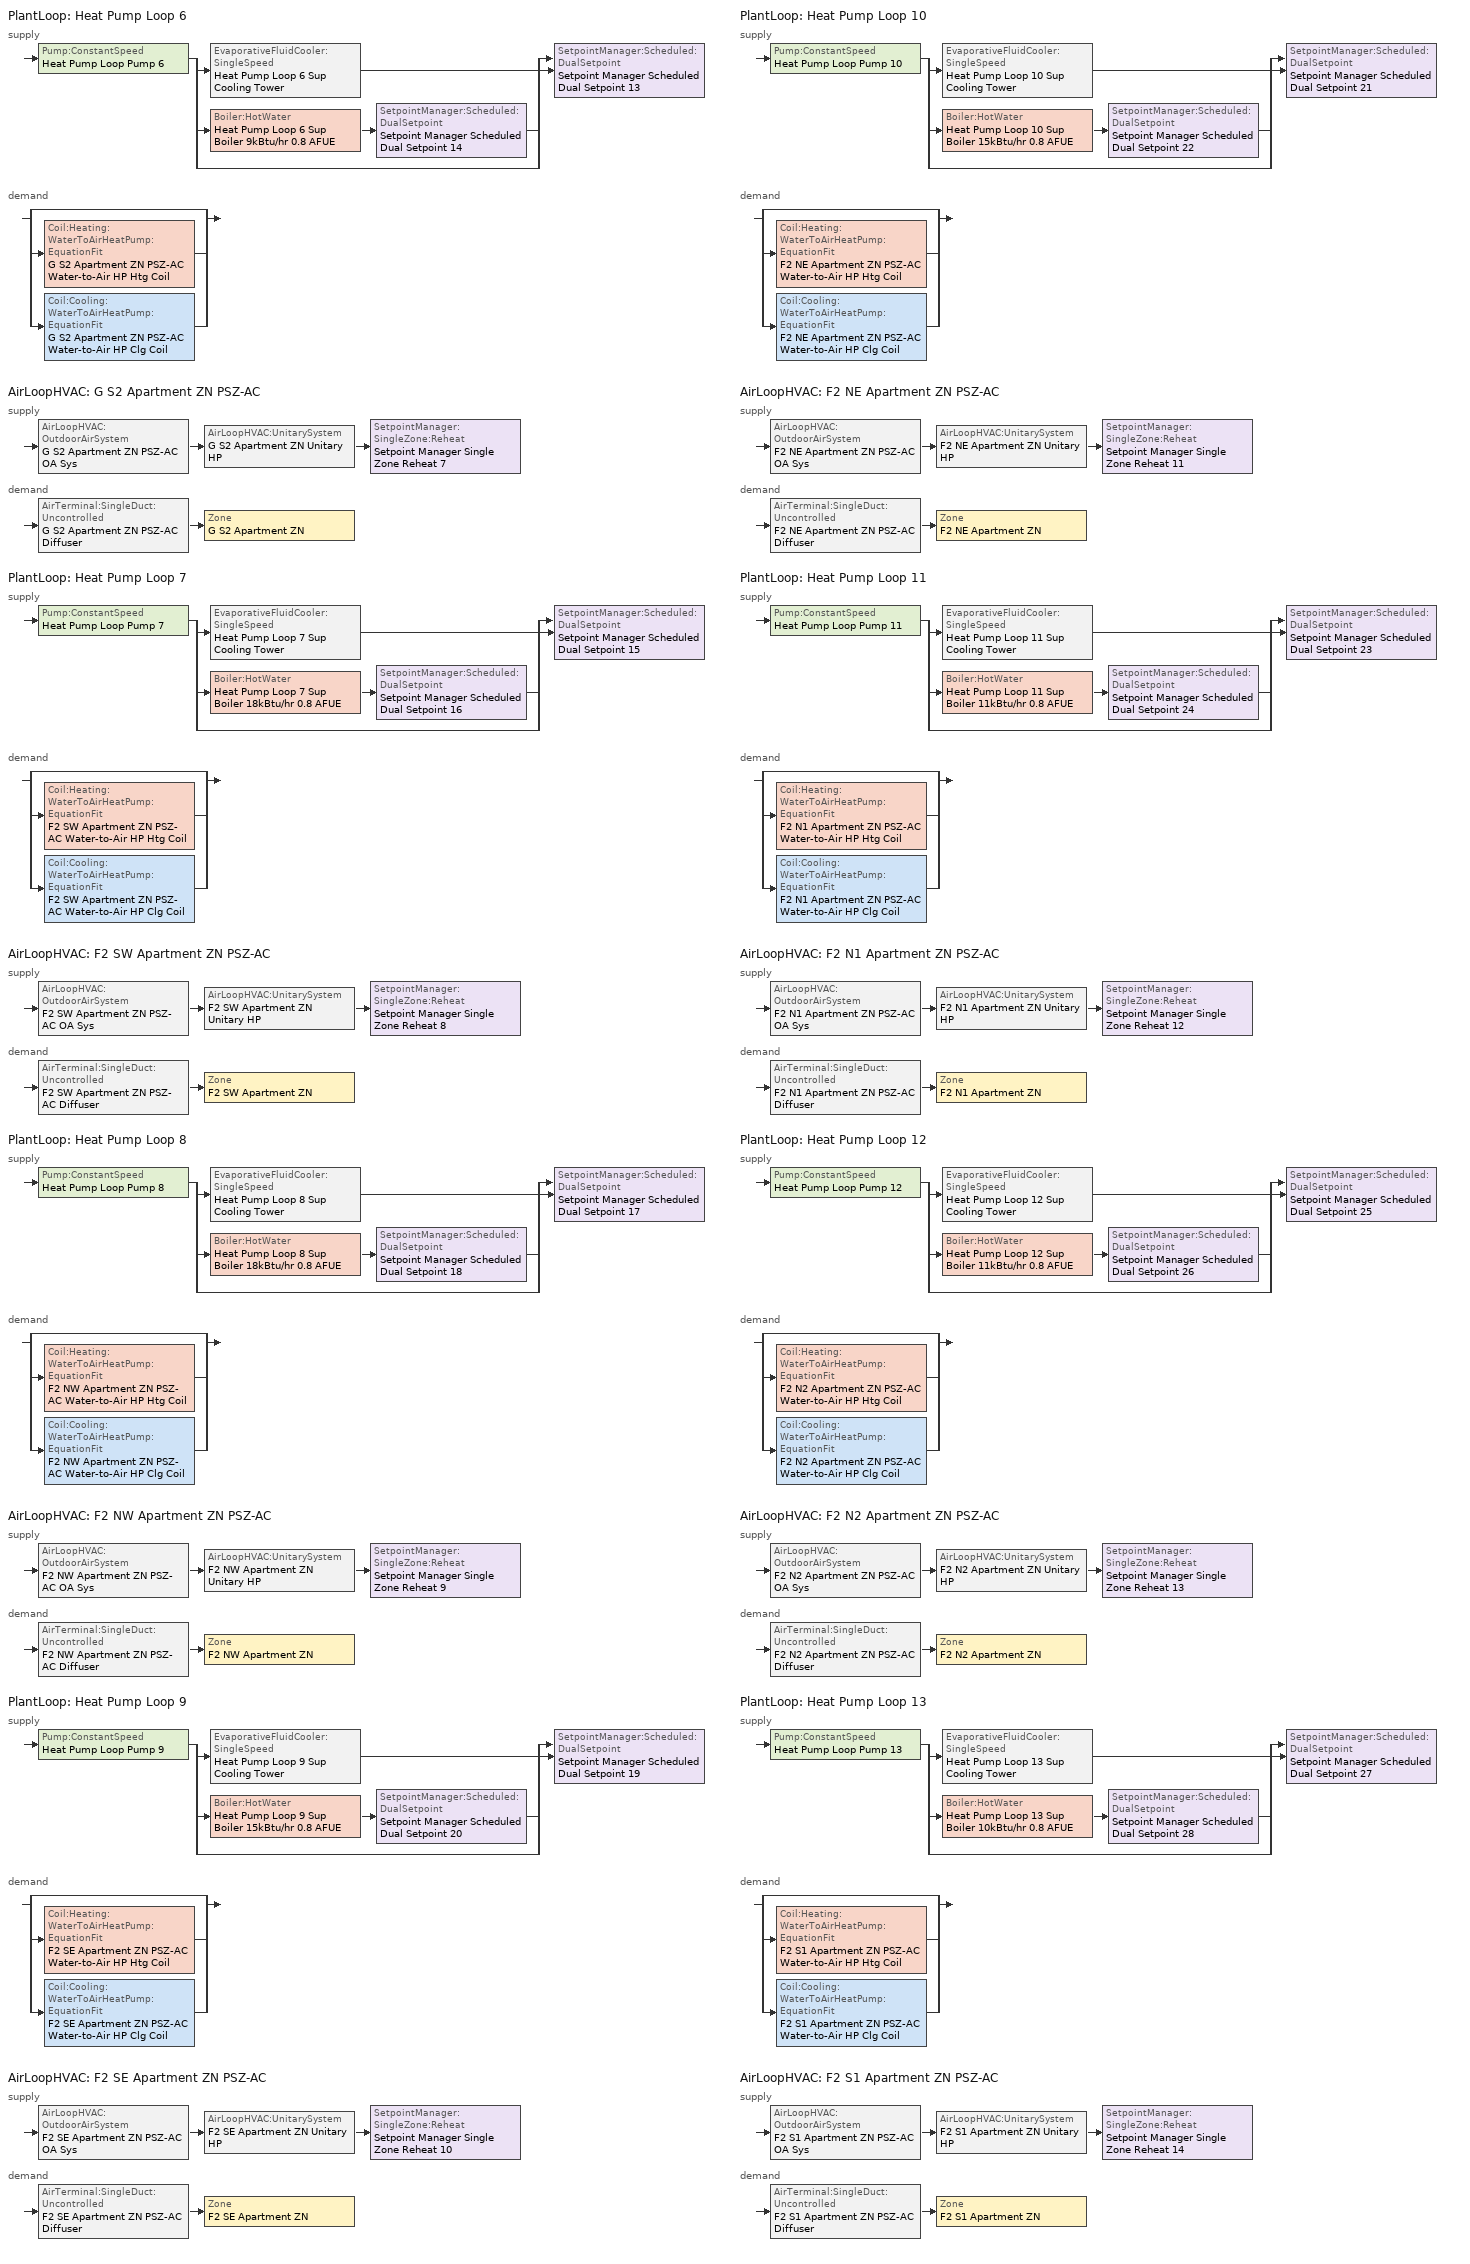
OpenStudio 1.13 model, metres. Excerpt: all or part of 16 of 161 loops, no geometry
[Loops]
PlantLoop 'Heat Pump Loop 6'
 supply: Pump:ConstantSpeed 'Heat Pump Loop Pump 6' > split
  | EvaporativeFluidCooler:SingleSpeed 'Heat Pump Loop 6 Sup Cooling Tower'
  | Boiler:HotWater 'Heat Pump Loop 6 Sup Boiler 9kBtu/hr 0.8 AFUE' > SetpointManager:Scheduled:DualSetpoint 'Setpoint Manager Scheduled Dual Setpoint 14'
  | bypass
  join > SetpointManager:Scheduled:DualSetpoint 'Setpoint Manager Scheduled Dual Setpoint 13'
 demand: split
  | bypass
  | Coil:Heating:WaterToAirHeatPump:EquationFit 'G S2 Apartment ZN PSZ-AC Water-to-Air HP Htg Coil'
  | Coil:Cooling:WaterToAirHeatPump:EquationFit 'G S2 Apartment ZN PSZ-AC Water-to-Air HP Clg Coil'
AirLoopHVAC 'G S2 Apartment ZN PSZ-AC'
 supply: AirLoopHVAC:OutdoorAirSystem 'G S2 Apartment ZN PSZ-AC OA Sys' > AirLoopHVAC:UnitarySystem 'G S2 Apartment ZN Unitary HP' > SetpointManager:SingleZone:Reheat 'Setpoint Manager Single Zone Reheat 7'
 demand: AirTerminal:SingleDuct:Uncontrolled 'G S2 Apartment ZN PSZ-AC Diffuser' > Zone 'G S2 Apartment ZN'
PlantLoop 'Heat Pump Loop 7'
 supply: Pump:ConstantSpeed 'Heat Pump Loop Pump 7' > split
  | EvaporativeFluidCooler:SingleSpeed 'Heat Pump Loop 7 Sup Cooling Tower'
  | Boiler:HotWater 'Heat Pump Loop 7 Sup Boiler 18kBtu/hr 0.8 AFUE' > SetpointManager:Scheduled:DualSetpoint 'Setpoint Manager Scheduled Dual Setpoint 16'
  | bypass
  join > SetpointManager:Scheduled:DualSetpoint 'Setpoint Manager Scheduled Dual Setpoint 15'
 demand: split
  | bypass
  | Coil:Heating:WaterToAirHeatPump:EquationFit 'F2 SW Apartment ZN PSZ-AC Water-to-Air HP Htg Coil'
  | Coil:Cooling:WaterToAirHeatPump:EquationFit 'F2 SW Apartment ZN PSZ-AC Water-to-Air HP Clg Coil'
AirLoopHVAC 'F2 SW Apartment ZN PSZ-AC'
 supply: AirLoopHVAC:OutdoorAirSystem 'F2 SW Apartment ZN PSZ-AC OA Sys' > AirLoopHVAC:UnitarySystem 'F2 SW Apartment ZN Unitary HP' > SetpointManager:SingleZone:Reheat 'Setpoint Manager Single Zone Reheat 8'
 demand: AirTerminal:SingleDuct:Uncontrolled 'F2 SW Apartment ZN PSZ-AC Diffuser' > Zone 'F2 SW Apartment ZN'
PlantLoop 'Heat Pump Loop 8'
 supply: Pump:ConstantSpeed 'Heat Pump Loop Pump 8' > split
  | EvaporativeFluidCooler:SingleSpeed 'Heat Pump Loop 8 Sup Cooling Tower'
  | Boiler:HotWater 'Heat Pump Loop 8 Sup Boiler 18kBtu/hr 0.8 AFUE' > SetpointManager:Scheduled:DualSetpoint 'Setpoint Manager Scheduled Dual Setpoint 18'
  | bypass
  join > SetpointManager:Scheduled:DualSetpoint 'Setpoint Manager Scheduled Dual Setpoint 17'
 demand: split
  | bypass
  | Coil:Heating:WaterToAirHeatPump:EquationFit 'F2 NW Apartment ZN PSZ-AC Water-to-Air HP Htg Coil'
  | Coil:Cooling:WaterToAirHeatPump:EquationFit 'F2 NW Apartment ZN PSZ-AC Water-to-Air HP Clg Coil'
AirLoopHVAC 'F2 NW Apartment ZN PSZ-AC'
 supply: AirLoopHVAC:OutdoorAirSystem 'F2 NW Apartment ZN PSZ-AC OA Sys' > AirLoopHVAC:UnitarySystem 'F2 NW Apartment ZN Unitary HP' > SetpointManager:SingleZone:Reheat 'Setpoint Manager Single Zone Reheat 9'
 demand: AirTerminal:SingleDuct:Uncontrolled 'F2 NW Apartment ZN PSZ-AC Diffuser' > Zone 'F2 NW Apartment ZN'
PlantLoop 'Heat Pump Loop 9'
 supply: Pump:ConstantSpeed 'Heat Pump Loop Pump 9' > split
  | EvaporativeFluidCooler:SingleSpeed 'Heat Pump Loop 9 Sup Cooling Tower'
  | Boiler:HotWater 'Heat Pump Loop 9 Sup Boiler 15kBtu/hr 0.8 AFUE' > SetpointManager:Scheduled:DualSetpoint 'Setpoint Manager Scheduled Dual Setpoint 20'
  | bypass
  join > SetpointManager:Scheduled:DualSetpoint 'Setpoint Manager Scheduled Dual Setpoint 19'
 demand: split
  | bypass
  | Coil:Heating:WaterToAirHeatPump:EquationFit 'F2 SE Apartment ZN PSZ-AC Water-to-Air HP Htg Coil'
  | Coil:Cooling:WaterToAirHeatPump:EquationFit 'F2 SE Apartment ZN PSZ-AC Water-to-Air HP Clg Coil'
AirLoopHVAC 'F2 SE Apartment ZN PSZ-AC'
 supply: AirLoopHVAC:OutdoorAirSystem 'F2 SE Apartment ZN PSZ-AC OA Sys' > AirLoopHVAC:UnitarySystem 'F2 SE Apartment ZN Unitary HP' > SetpointManager:SingleZone:Reheat 'Setpoint Manager Single Zone Reheat 10'
 demand: AirTerminal:SingleDuct:Uncontrolled 'F2 SE Apartment ZN PSZ-AC Diffuser' > Zone 'F2 SE Apartment ZN'
PlantLoop 'Heat Pump Loop 10'
 supply: Pump:ConstantSpeed 'Heat Pump Loop Pump 10' > split
  | EvaporativeFluidCooler:SingleSpeed 'Heat Pump Loop 10 Sup Cooling Tower'
  | Boiler:HotWater 'Heat Pump Loop 10 Sup Boiler 15kBtu/hr 0.8 AFUE' > SetpointManager:Scheduled:DualSetpoint 'Setpoint Manager Scheduled Dual Setpoint 22'
  | bypass
  join > SetpointManager:Scheduled:DualSetpoint 'Setpoint Manager Scheduled Dual Setpoint 21'
 demand: split
  | bypass
  | Coil:Heating:WaterToAirHeatPump:EquationFit 'F2 NE Apartment ZN PSZ-AC Water-to-Air HP Htg Coil'
  | Coil:Cooling:WaterToAirHeatPump:EquationFit 'F2 NE Apartment ZN PSZ-AC Water-to-Air HP Clg Coil'
AirLoopHVAC 'F2 NE Apartment ZN PSZ-AC'
 supply: AirLoopHVAC:OutdoorAirSystem 'F2 NE Apartment ZN PSZ-AC OA Sys' > AirLoopHVAC:UnitarySystem 'F2 NE Apartment ZN Unitary HP' > SetpointManager:SingleZone:Reheat 'Setpoint Manager Single Zone Reheat 11'
 demand: AirTerminal:SingleDuct:Uncontrolled 'F2 NE Apartment ZN PSZ-AC Diffuser' > Zone 'F2 NE Apartment ZN'
PlantLoop 'Heat Pump Loop 11'
 supply: Pump:ConstantSpeed 'Heat Pump Loop Pump 11' > split
  | EvaporativeFluidCooler:SingleSpeed 'Heat Pump Loop 11 Sup Cooling Tower'
  | Boiler:HotWater 'Heat Pump Loop 11 Sup Boiler 11kBtu/hr 0.8 AFUE' > SetpointManager:Scheduled:DualSetpoint 'Setpoint Manager Scheduled Dual Setpoint 24'
  | bypass
  join > SetpointManager:Scheduled:DualSetpoint 'Setpoint Manager Scheduled Dual Setpoint 23'
 demand: split
  | bypass
  | Coil:Heating:WaterToAirHeatPump:EquationFit 'F2 N1 Apartment ZN PSZ-AC Water-to-Air HP Htg Coil'
  | Coil:Cooling:WaterToAirHeatPump:EquationFit 'F2 N1 Apartment ZN PSZ-AC Water-to-Air HP Clg Coil'
AirLoopHVAC 'F2 N1 Apartment ZN PSZ-AC'
 supply: AirLoopHVAC:OutdoorAirSystem 'F2 N1 Apartment ZN PSZ-AC OA Sys' > AirLoopHVAC:UnitarySystem 'F2 N1 Apartment ZN Unitary HP' > SetpointManager:SingleZone:Reheat 'Setpoint Manager Single Zone Reheat 12'
 demand: AirTerminal:SingleDuct:Uncontrolled 'F2 N1 Apartment ZN PSZ-AC Diffuser' > Zone 'F2 N1 Apartment ZN'
PlantLoop 'Heat Pump Loop 12'
 supply: Pump:ConstantSpeed 'Heat Pump Loop Pump 12' > split
  | EvaporativeFluidCooler:SingleSpeed 'Heat Pump Loop 12 Sup Cooling Tower'
  | Boiler:HotWater 'Heat Pump Loop 12 Sup Boiler 11kBtu/hr 0.8 AFUE' > SetpointManager:Scheduled:DualSetpoint 'Setpoint Manager Scheduled Dual Setpoint 26'
  | bypass
  join > SetpointManager:Scheduled:DualSetpoint 'Setpoint Manager Scheduled Dual Setpoint 25'
 demand: split
  | bypass
  | Coil:Heating:WaterToAirHeatPump:EquationFit 'F2 N2 Apartment ZN PSZ-AC Water-to-Air HP Htg Coil'
  | Coil:Cooling:WaterToAirHeatPump:EquationFit 'F2 N2 Apartment ZN PSZ-AC Water-to-Air HP Clg Coil'
AirLoopHVAC 'F2 N2 Apartment ZN PSZ-AC'
 supply: AirLoopHVAC:OutdoorAirSystem 'F2 N2 Apartment ZN PSZ-AC OA Sys' > AirLoopHVAC:UnitarySystem 'F2 N2 Apartment ZN Unitary HP' > SetpointManager:SingleZone:Reheat 'Setpoint Manager Single Zone Reheat 13'
 demand: AirTerminal:SingleDuct:Uncontrolled 'F2 N2 Apartment ZN PSZ-AC Diffuser' > Zone 'F2 N2 Apartment ZN'
PlantLoop 'Heat Pump Loop 13'
 supply: Pump:ConstantSpeed 'Heat Pump Loop Pump 13' > split
  | EvaporativeFluidCooler:SingleSpeed 'Heat Pump Loop 13 Sup Cooling Tower'
  | Boiler:HotWater 'Heat Pump Loop 13 Sup Boiler 10kBtu/hr 0.8 AFUE' > SetpointManager:Scheduled:DualSetpoint 'Setpoint Manager Scheduled Dual Setpoint 28'
  | bypass
  join > SetpointManager:Scheduled:DualSetpoint 'Setpoint Manager Scheduled Dual Setpoint 27'
 demand: split
  | bypass
  | Coil:Heating:WaterToAirHeatPump:EquationFit 'F2 S1 Apartment ZN PSZ-AC Water-to-Air HP Htg Coil'
  | Coil:Cooling:WaterToAirHeatPump:EquationFit 'F2 S1 Apartment ZN PSZ-AC Water-to-Air HP Clg Coil'
AirLoopHVAC 'F2 S1 Apartment ZN PSZ-AC'
 supply: AirLoopHVAC:OutdoorAirSystem 'F2 S1 Apartment ZN PSZ-AC OA Sys' > AirLoopHVAC:UnitarySystem 'F2 S1 Apartment ZN Unitary HP' > SetpointManager:SingleZone:Reheat 'Setpoint Manager Single Zone Reheat 14'
 demand: AirTerminal:SingleDuct:Uncontrolled 'F2 S1 Apartment ZN PSZ-AC Diffuser' > Zone 'F2 S1 Apartment ZN'
[EvaporativeFluidCooler:SingleSpeed] Design Air Flow Rate {m3/s}=autosize; Fan Power at Design Air Flow Rate {W}=autosize; Design Spray Water Flow Rate {m3/s}=0.002208; Performance Input Method=UFactorTimesAreaAndDesignWaterFlowRate; U-factor Times Area Value at Design Air Flow Rate {W/K}=autosize; Design Water Flow Rate {m3/s}=autosize; Capacity Control=FanCycling; Sizing Factor=1; Evaporation Loss Mode=SaturatedExit; Drift Loss Percent {percent}=0.008; Blowdown Calculation Mode=ConcentrationRatio; Blowdown Concentration Ratio=3
Heat Pump Loop 6 Sup Cooling Tower; Heat Pump Loop 7 Sup Cooling Tower; Heat Pump Loop 8 Sup Cooling Tower; Heat Pump Loop 9 Sup Cooling Tower; Heat Pump Loop 10 Sup Cooling Tower; Heat Pump Loop 11 Sup Cooling Tower; Heat Pump Loop 12 Sup Cooling Tower; Heat Pump Loop 13 Sup Cooling Tower
[Sizing:Zone] Zone Cooling Design Supply Air Temperature Input Method=SupplyAirTemperature; Zone Cooling Design Supply Air Temperature {C}=12.8; Zone Cooling Design Supply Air Temperature Difference {deltaC}=11.11; Zone Heating Design Supply Air Temperature Input Method=SupplyAirTemperature; Zone Heating Design Supply Air Temperature {C}=40; Zone Heating Design Supply Air Temperature Difference {deltaC}=11.11; Zone Cooling Design Supply Air Humidity Ratio {kg-H2O/kg-air}=0.0085; Zone Heating Design Supply Air Humidity Ratio {kg-H2O/kg-air}=0.008; Cooling Design Air Flow Method=DesignDay; Heating Design Air Flow Method=DesignDay; Account for Dedicated Outdoor Air System=No; Dedicated Outdoor Air System Control Strategy=NeutralSupplyAir; Dedicated Outdoor Air Low Setpoint Temperature for Design {C}=autosize; Dedicated Outdoor Air High Setpoint Temperature for Design {C}=autosize
F2 NW Apartment ZN; F2 SE Apartment ZN; F2 SW Apartment ZN; F2 S1 Apartment ZN; F2 N1 Apartment ZN; F2 N2 Apartment ZN; F2 NE Apartment ZN; G S2 Apartment ZN
[Zone equipment]
F2 NW Apartment ZN: F2 NW Apartment ZN PSZ-AC Diffuser
F2 SE Apartment ZN: F2 SE Apartment ZN PSZ-AC Diffuser
F2 SW Apartment ZN: F2 SW Apartment ZN PSZ-AC Diffuser
F2 S1 Apartment ZN: F2 S1 Apartment ZN PSZ-AC Diffuser
F2 N1 Apartment ZN: F2 N1 Apartment ZN PSZ-AC Diffuser
F2 N2 Apartment ZN: F2 N2 Apartment ZN PSZ-AC Diffuser
F2 NE Apartment ZN: F2 NE Apartment ZN PSZ-AC Diffuser
G S2 Apartment ZN: G S2 Apartment ZN PSZ-AC Diffuser
[PlantLoop] Fluid Type=Water; Maximum Loop Temperature {C}=80; Minimum Loop Temperature {C}=5; Plant Loop Volume {m3}=Autocalculate; Load Distribution Scheme=Optimal
Heat Pump Loop 6; Heat Pump Loop 7; Heat Pump Loop 8; Heat Pump Loop 9; Heat Pump Loop 10; Heat Pump Loop 11; Heat Pump Loop 12; Heat Pump Loop 13
[Sizing:Plant] Loop Type=Heating; Design Loop Exit Temperature {C}=39; Loop Design Temperature Difference {deltaC}=11; Sizing Option=NonCoincident; Zone Timesteps in Averaging Window=1; Coincident Sizing Factor Mode=None
Heat Pump Loop 6; Heat Pump Loop 7; Heat Pump Loop 8; Heat Pump Loop 9; Heat Pump Loop 10; Heat Pump Loop 11; Heat Pump Loop 12; Heat Pump Loop 13
[SetpointManager:Scheduled:DualSetpoint]
Name | High Setpoint Schedule | Low Setpoint Schedule
Setpoint Manager Scheduled Dual Setpoint 13; Setpoint Manager Scheduled Dual Setpoint 14 | Heat Pump Loop High Temp - 65F 6 | Heat Pump Loop Low Temp - 41F 6
Setpoint Manager Scheduled Dual Setpoint 15; Setpoint Manager Scheduled Dual Setpoint 16 | Heat Pump Loop High Temp - 65F 7 | Heat Pump Loop Low Temp - 41F 7
Setpoint Manager Scheduled Dual Setpoint 17; Setpoint Manager Scheduled Dual Setpoint 18 | Heat Pump Loop High Temp - 65F 8 | Heat Pump Loop Low Temp - 41F 8
Setpoint Manager Scheduled Dual Setpoint 19; Setpoint Manager Scheduled Dual Setpoint 20 | Heat Pump Loop High Temp - 65F 9 | Heat Pump Loop Low Temp - 41F 9
Setpoint Manager Scheduled Dual Setpoint 21; Setpoint Manager Scheduled Dual Setpoint 22 | Heat Pump Loop High Temp - 65F 10 | Heat Pump Loop Low Temp - 41F 10
Setpoint Manager Scheduled Dual Setpoint 23; Setpoint Manager Scheduled Dual Setpoint 24 | Heat Pump Loop High Temp - 65F 11 | Heat Pump Loop Low Temp - 41F 11
Setpoint Manager Scheduled Dual Setpoint 25; Setpoint Manager Scheduled Dual Setpoint 26 | Heat Pump Loop High Temp - 65F 12 | Heat Pump Loop Low Temp - 41F 12
Setpoint Manager Scheduled Dual Setpoint 27; Setpoint Manager Scheduled Dual Setpoint 28 | Heat Pump Loop High Temp - 65F 13 | Heat Pump Loop Low Temp - 41F 13
[Pump:ConstantSpeed] Rated Flow Rate {m3/s}=autosize; Rated Pump Head {Pa}=179344; Rated Power Consumption {W}=autosize; Motor Efficiency=0.855; Fraction of Motor Inefficiencies to Fluid Stream=0; Pump Control Type=Intermittent
Heat Pump Loop Pump 6; Heat Pump Loop Pump 7; Heat Pump Loop Pump 8; Heat Pump Loop Pump 9; Heat Pump Loop Pump 10; Heat Pump Loop Pump 11; Heat Pump Loop Pump 12; Heat Pump Loop Pump 13
[Boiler:HotWater] Nominal Thermal Efficiency=0.8; Design Water Outlet Temperature {C}=30; Minimum Part Load Ratio=0; Maximum Part Load Ratio=1.2; Optimum Part Load Ratio=1; Water Outlet Upper Temperature Limit {C}=99; Boiler Flow Mode=ConstantFlow; Parasitic Electric Load {W}=0; Sizing Factor=1
Name | Normalized Boiler Efficiency Curve
Heat Pump Loop 6 Sup Boiler 9kBtu/hr 0.8 AFUE | Boiler with No Minimum Turndown 55
Heat Pump Loop 7 Sup Boiler 18kBtu/hr 0.8 AFUE | Boiler with No Minimum Turndown 66
Heat Pump Loop 8 Sup Boiler 18kBtu/hr 0.8 AFUE | Boiler with No Minimum Turndown 77
Heat Pump Loop 9 Sup Boiler 15kBtu/hr 0.8 AFUE | Boiler with No Minimum Turndown 78
Heat Pump Loop 10 Sup Boiler 15kBtu/hr 0.8 AFUE | Boiler with No Minimum Turndown 1
Heat Pump Loop 11 Sup Boiler 11kBtu/hr 0.8 AFUE | Boiler with No Minimum Turndown 2
Heat Pump Loop 12 Sup Boiler 11kBtu/hr 0.8 AFUE | Boiler with No Minimum Turndown 3
Heat Pump Loop 13 Sup Boiler 10kBtu/hr 0.8 AFUE | Boiler with No Minimum Turndown 4
[AirLoopHVAC] Availability Schedule=Always On Discrete; Design Supply Air Flow Rate {m3/s}=AutoSize
Name | Availability Manager
G S2 Apartment ZN PSZ-AC | Availability Manager Night Cycle 7
F2 SW Apartment ZN PSZ-AC | Availability Manager Night Cycle 8
F2 NW Apartment ZN PSZ-AC | Availability Manager Night Cycle 9
F2 SE Apartment ZN PSZ-AC | Availability Manager Night Cycle 10
F2 NE Apartment ZN PSZ-AC | Availability Manager Night Cycle 11
F2 N1 Apartment ZN PSZ-AC | Availability Manager Night Cycle 12
F2 N2 Apartment ZN PSZ-AC | Availability Manager Night Cycle 13
F2 S1 Apartment ZN PSZ-AC | Availability Manager Night Cycle 14
[Sizing:System] Type of Load to Size On=Sensible; Design Outdoor Air Flow Rate {m3/s}=Autosize; Minimum System Air Flow Ratio=1; Preheat Design Temperature {C}=7; Preheat Design Humidity Ratio {kg-H2O/kg-Air}=0.008; Precool Design Temperature {C}=12.8; Precool Design Humidity Ratio {kg-H2O/kg-Air}=0.008; Central Cooling Design Supply Air Temperature {C}=12.8; Central Heating Design Supply Air Temperature {C}=40; Sizing Option=Coincident; 100% Outdoor Air in Cooling=No; 100% Outdoor Air in Heating=No; Central Cooling Design Supply Air Humidity Ratio {kg-H2O/kg-Air}=0.0085; Central Heating Design Supply Air Humidity Ratio {kg-H2O/kg-Air}=0.008; Cooling Design Air Flow Method=DesignDay; Cooling Design Air Flow Rate {m3/s}=0; Heating Design Air Flow Method=DesignDay; Heating Design Air Flow Rate {m3/s}=0; System Outdoor Air Method=ZoneSum; Zone Maximum Outdoor Air Fraction=1; Cooling Supply Air Flow Rate Per Floor Area {m3/s-m2}=0.00996765; Cooling Fraction of Autosized Cooling Supply Air Flow Rate=1; Cooling Supply Air Flow Rate Per Unit Cooling Capacity {m3/s-W}=3.94755e-05; Heating Supply Air Flow Rate Per Floor Area {m3/s-m2}=0.00996765; Heating Fraction of Autosized Heating Supply Air Flow Rate=1; Heating Fraction of Autosized Cooling Supply Air Flow Rate=1; Heating Supply Air Flow Rate Per Unit Heating Capacity {m3/s-W}=3.15882e-05; Cooling Design Capacity Method=CoolingDesignCapacity; Cooling Design Capacity {W}=autosize; Cooling Design Capacity Per Floor Area {W/m2}=234.7; Fraction of Autosized Cooling Design Capacity=1; Heating Design Capacity Method=HeatingDesignCapacity; Heating Design Capacity {W}=autosize; Heating Design Capacity Per Floor Area {W/m2}=157; Fraction of Autosized Heating Design Capacity=1; Central Cooling Capacity Control Method=OnOff
G S2 Apartment ZN PSZ-AC; F2 SW Apartment ZN PSZ-AC; F2 NW Apartment ZN PSZ-AC; F2 SE Apartment ZN PSZ-AC; F2 NE Apartment ZN PSZ-AC; F2 N1 Apartment ZN PSZ-AC; F2 N2 Apartment ZN PSZ-AC; F2 S1 Apartment ZN PSZ-AC
[SetpointManager:SingleZone:Reheat] Minimum Supply Air Temperature {C}=-99; Maximum Supply Air Temperature {C}=50
Name | Control Zone
Setpoint Manager Single Zone Reheat 7 | G S2 Apartment ZN
Setpoint Manager Single Zone Reheat 8 | F2 SW Apartment ZN
Setpoint Manager Single Zone Reheat 9 | F2 NW Apartment ZN
Setpoint Manager Single Zone Reheat 10 | F2 SE Apartment ZN
Setpoint Manager Single Zone Reheat 11 | F2 NE Apartment ZN
Setpoint Manager Single Zone Reheat 12 | F2 N1 Apartment ZN
Setpoint Manager Single Zone Reheat 13 | F2 N2 Apartment ZN
Setpoint Manager Single Zone Reheat 14 | F2 S1 Apartment ZN
[Fan:OnOff] Availability Schedule=Always On; Fan Efficiency=0.53625; Pressure Rise {Pa}=622.722; Maximum Flow Rate {m3/s}=autosize; Motor Efficiency=0.825; Motor In Airstream Fraction=1
Name | Fan Power Ratio Function of Speed Ratio Curve | Fan Efficiency Ratio Function of Speed Ratio Curve
G S2 Apartment ZN PSZ-AC Fan | Fan On Off Power Curve 6 | Fan On Off Efficiency Curve 6
F2 SW Apartment ZN PSZ-AC Fan | Fan On Off Power Curve 7 | Fan On Off Efficiency Curve 7
F2 NW Apartment ZN PSZ-AC Fan | Fan On Off Power Curve 8 | Fan On Off Efficiency Curve 8
F2 SE Apartment ZN PSZ-AC Fan | Fan On Off Power Curve 9 | Fan On Off Efficiency Curve 9
F2 NE Apartment ZN PSZ-AC Fan | Fan On Off Power Curve 10 | Fan On Off Efficiency Curve 10
F2 N1 Apartment ZN PSZ-AC Fan | Fan On Off Power Curve 11 | Fan On Off Efficiency Curve 11
F2 N2 Apartment ZN PSZ-AC Fan | Fan On Off Power Curve 12 | Fan On Off Efficiency Curve 12
F2 S1 Apartment ZN PSZ-AC Fan | Fan On Off Power Curve 13 | Fan On Off Efficiency Curve 13
[Coil:Heating:WaterToAirHeatPump:EquationFit] Rated Heating Coefficient of Performance {W/W}=4.2; Heating Capacity Coefficient 1=0.237847; Heating Capacity Coefficient 2=-3.35824; Heating Capacity Coefficient 3=3.8064; Heating Capacity Coefficient 4=0.1792; Heating Capacity Coefficient 5=0.128607; Heating Power Consumption Coefficient 1=-3.79176; Heating Power Consumption Coefficient 2=3.38799; Heating Power Consumption Coefficient 3=1.50226; Heating Power Consumption Coefficient 4=-0.177654; Heating Power Consumption Coefficient 5=-0.10308
G S2 Apartment ZN PSZ-AC Water-to-Air HP Htg Coil; F2 SW Apartment ZN PSZ-AC Water-to-Air HP Htg Coil; F2 NW Apartment ZN PSZ-AC Water-to-Air HP Htg Coil; F2 SE Apartment ZN PSZ-AC Water-to-Air HP Htg Coil; F2 NE Apartment ZN PSZ-AC Water-to-Air HP Htg Coil; F2 N1 Apartment ZN PSZ-AC Water-to-Air HP Htg Coil; F2 N2 Apartment ZN PSZ-AC Water-to-Air HP Htg Coil; F2 S1 Apartment ZN PSZ-AC Water-to-Air HP Htg Coil
[Coil:Heating:Electric] Availability Schedule=Always On Discrete
G S2 Apartment ZN PSZ-AC Electric Backup Htg Coil; F2 SW Apartment ZN PSZ-AC Electric Backup Htg Coil; F2 NW Apartment ZN PSZ-AC Electric Backup Htg Coil; F2 SE Apartment ZN PSZ-AC Electric Backup Htg Coil; F2 NE Apartment ZN PSZ-AC Electric Backup Htg Coil; F2 N1 Apartment ZN PSZ-AC Electric Backup Htg Coil; F2 N2 Apartment ZN PSZ-AC Electric Backup Htg Coil; F2 S1 Apartment ZN PSZ-AC Electric Backup Htg Coil
[Coil:Cooling:WaterToAirHeatPump:EquationFit] Rated Cooling Coefficient of Performance {W/W}=3.4; Total Cooling Capacity Coefficient 1=-4.30267; Total Cooling Capacity Coefficient 2=7.18537; Total Cooling Capacity Coefficient 3=-2.23947; Total Cooling Capacity Coefficient 4=0.139996; Total Cooling Capacity Coefficient 5=0.10266; Sensible Cooling Capacity Coefficient 1=6.00194; Sensible Cooling Capacity Coefficient 2=22.6301; Sensible Cooling Capacity Coefficient 3=-26.7961; Sensible Cooling Capacity Coefficient 4=-1.72375; Sensible Cooling Capacity Coefficient 5=0.490645; Sensible Cooling Capacity Coefficient 6=0.0693119; Cooling Power Consumption Coefficient 1=-5.67776; Cooling Power Consumption Coefficient 2=0.438988; Cooling Power Consumption Coefficient 3=5.84528; Cooling Power Consumption Coefficient 4=0.141606; Cooling Power Consumption Coefficient 5=-0.168728
G S2 Apartment ZN PSZ-AC Water-to-Air HP Clg Coil; F2 SW Apartment ZN PSZ-AC Water-to-Air HP Clg Coil; F2 NW Apartment ZN PSZ-AC Water-to-Air HP Clg Coil; F2 SE Apartment ZN PSZ-AC Water-to-Air HP Clg Coil; F2 NE Apartment ZN PSZ-AC Water-to-Air HP Clg Coil; F2 N1 Apartment ZN PSZ-AC Water-to-Air HP Clg Coil; F2 N2 Apartment ZN PSZ-AC Water-to-Air HP Clg Coil; F2 S1 Apartment ZN PSZ-AC Water-to-Air HP Clg Coil
[Controller:OutdoorAir] Minimum Outdoor Air Flow Rate {m3/s}=Autosize; Maximum Outdoor Air Flow Rate {m3/s}=Autosize; Economizer Control Type=NoEconomizer; Economizer Control Action Type=ModulateFlow; Economizer Maximum Limit Dry-Bulb Temperature {C}=28; Economizer Maximum Limit Enthalpy {J/kg}=64000; Economizer Minimum Limit Dry-Bulb Temperature {C}=-100; Lockout Type=NoLockout; Minimum Limit Type=FixedMinimum; Minimum Outdoor Air Schedule=Always On Discrete; High Humidity Control=No; Heat Recovery Bypass Control Type=BypassWhenOAFlowGreaterThanMinimum
Name | Controller Mechanical Ventilation
G S2 Apartment ZN PSZ-AC OA Sys Controller | Controller Mechanical Ventilation 7
F2 SW Apartment ZN PSZ-AC OA Sys Controller | Controller Mechanical Ventilation 8
F2 NW Apartment ZN PSZ-AC OA Sys Controller | Controller Mechanical Ventilation 9
F2 SE Apartment ZN PSZ-AC OA Sys Controller | Controller Mechanical Ventilation 10
F2 NE Apartment ZN PSZ-AC OA Sys Controller | Controller Mechanical Ventilation 11
F2 N1 Apartment ZN PSZ-AC OA Sys Controller | Controller Mechanical Ventilation 12
F2 N2 Apartment ZN PSZ-AC OA Sys Controller | Controller Mechanical Ventilation 13
F2 S1 Apartment ZN PSZ-AC OA Sys Controller | Controller Mechanical Ventilation 14
[Controller:MechanicalVentilation] Availability Schedule=Always On Discrete; System Outdoor Air Method=ZoneSum
Controller Mechanical Ventilation 7; Controller Mechanical Ventilation 8; Controller Mechanical Ventilation 9; Controller Mechanical Ventilation 10; Controller Mechanical Ventilation 11; Controller Mechanical Ventilation 12; Controller Mechanical Ventilation 13; Controller Mechanical Ventilation 14
[AirLoopHVAC:OutdoorAirSystem]
Name | Controller
G S2 Apartment ZN PSZ-AC OA Sys | G S2 Apartment ZN PSZ-AC OA Sys Controller
F2 SW Apartment ZN PSZ-AC OA Sys | F2 SW Apartment ZN PSZ-AC OA Sys Controller
F2 NW Apartment ZN PSZ-AC OA Sys | F2 NW Apartment ZN PSZ-AC OA Sys Controller
F2 SE Apartment ZN PSZ-AC OA Sys | F2 SE Apartment ZN PSZ-AC OA Sys Controller
F2 NE Apartment ZN PSZ-AC OA Sys | F2 NE Apartment ZN PSZ-AC OA Sys Controller
F2 N1 Apartment ZN PSZ-AC OA Sys | F2 N1 Apartment ZN PSZ-AC OA Sys Controller
F2 N2 Apartment ZN PSZ-AC OA Sys | F2 N2 Apartment ZN PSZ-AC OA Sys Controller
F2 S1 Apartment ZN PSZ-AC OA Sys | F2 S1 Apartment ZN PSZ-AC OA Sys Controller
[AirLoopHVAC:UnitarySystem] Control Type=Load; Dehumidification Control Type=None; Fan Placement=BlowThrough; Supply Air Fan Operating Mode Schedule=Always On Discrete; DX Heating Coil Sizing Ratio=1; Use DOAS DX Cooling Coil=No; DOAS DX Cooling Coil Leaving Minimum Air Temperature {C}=2; Latent Load Control=SensibleOnlyLoadControl; Supply Air Flow Rate Method During Cooling Operation=SupplyAirFlowRate; Supply Air Flow Rate During Cooling Operation {m3/s}=autosize; Supply Air Flow Rate Method During Heating Operation=SupplyAirFlowRate; Supply Air Flow Rate During Heating Operation {m3/s}=autosize; Supply Air Flow Rate Method When No Cooling or Heating is Required=SupplyAirFlowRate; Supply Air Flow Rate When No Cooling or Heating is Required {m3/s}=autosize; Maximum Supply Air Temperature {C}=50; Maximum Outdoor Dry-Bulb Temperature for Supplemental Heater Operation {C}=21; Maximum Cycling Rate {cycles/hr}=2.5; Heat Pump Time Constant {s}=60; Fraction of On-Cycle Power Use=0.01; Heat Pump Fan Delay Time {s}=60; Ancilliary On-Cycle Electric Power {W}=0; Ancilliary Off-Cycle Electric Power {W}=0
Name | Controlling Zone or Thermostat Location | Supply Fan | Heating Coil | Cooling Coil | Supplemental Heating Coil
G S2 Apartment ZN Unitary HP | G S2 Apartment ZN | G S2 Apartment ZN PSZ-AC Fan | G S2 Apartment ZN PSZ-AC Water-to-Air HP Htg Coil | G S2 Apartment ZN PSZ-AC Water-to-Air HP Clg Coil | G S2 Apartment ZN PSZ-AC Electric Backup Htg Coil
F2 SW Apartment ZN Unitary HP | F2 SW Apartment ZN | F2 SW Apartment ZN PSZ-AC Fan | F2 SW Apartment ZN PSZ-AC Water-to-Air HP Htg Coil | F2 SW Apartment ZN PSZ-AC Water-to-Air HP Clg Coil | F2 SW Apartment ZN PSZ-AC Electric Backup Htg Coil
F2 NW Apartment ZN Unitary HP | F2 NW Apartment ZN | F2 NW Apartment ZN PSZ-AC Fan | F2 NW Apartment ZN PSZ-AC Water-to-Air HP Htg Coil | F2 NW Apartment ZN PSZ-AC Water-to-Air HP Clg Coil | F2 NW Apartment ZN PSZ-AC Electric Backup Htg Coil
F2 SE Apartment ZN Unitary HP | F2 SE Apartment ZN | F2 SE Apartment ZN PSZ-AC Fan | F2 SE Apartment ZN PSZ-AC Water-to-Air HP Htg Coil | F2 SE Apartment ZN PSZ-AC Water-to-Air HP Clg Coil | F2 SE Apartment ZN PSZ-AC Electric Backup Htg Coil
F2 NE Apartment ZN Unitary HP | F2 NE Apartment ZN | F2 NE Apartment ZN PSZ-AC Fan | F2 NE Apartment ZN PSZ-AC Water-to-Air HP Htg Coil | F2 NE Apartment ZN PSZ-AC Water-to-Air HP Clg Coil | F2 NE Apartment ZN PSZ-AC Electric Backup Htg Coil
F2 N1 Apartment ZN Unitary HP | F2 N1 Apartment ZN | F2 N1 Apartment ZN PSZ-AC Fan | F2 N1 Apartment ZN PSZ-AC Water-to-Air HP Htg Coil | F2 N1 Apartment ZN PSZ-AC Water-to-Air HP Clg Coil | F2 N1 Apartment ZN PSZ-AC Electric Backup Htg Coil
F2 N2 Apartment ZN Unitary HP | F2 N2 Apartment ZN | F2 N2 Apartment ZN PSZ-AC Fan | F2 N2 Apartment ZN PSZ-AC Water-to-Air HP Htg Coil | F2 N2 Apartment ZN PSZ-AC Water-to-Air HP Clg Coil | F2 N2 Apartment ZN PSZ-AC Electric Backup Htg Coil
F2 S1 Apartment ZN Unitary HP | F2 S1 Apartment ZN | F2 S1 Apartment ZN PSZ-AC Fan | F2 S1 Apartment ZN PSZ-AC Water-to-Air HP Htg Coil | F2 S1 Apartment ZN PSZ-AC Water-to-Air HP Clg Coil | F2 S1 Apartment ZN PSZ-AC Electric Backup Htg Coil
[AvailabilityManager:NightCycle] Control Type=CycleOnAny; Thermostat Tolerance {deltaC}=1; Cycling Run Time {s}=3600
Availability Manager Night Cycle 7; Availability Manager Night Cycle 8; Availability Manager Night Cycle 9; Availability Manager Night Cycle 10; Availability Manager Night Cycle 11; Availability Manager Night Cycle 12; Availability Manager Night Cycle 13; Availability Manager Night Cycle 14
[AirTerminal:SingleDuct:Uncontrolled] Availability Schedule=Always On Discrete; Maximum Air Flow Rate {m3/s}=AutoSize
G S2 Apartment ZN PSZ-AC Diffuser; F2 SW Apartment ZN PSZ-AC Diffuser; F2 NW Apartment ZN PSZ-AC Diffuser; F2 SE Apartment ZN PSZ-AC Diffuser; F2 NE Apartment ZN PSZ-AC Diffuser; F2 N1 Apartment ZN PSZ-AC Diffuser; F2 N2 Apartment ZN PSZ-AC Diffuser; F2 S1 Apartment ZN PSZ-AC Diffuser
[Schedule:Ruleset]
Name | Default Day Schedule
Always On | Always On Default
Heat Pump Loop High Temp - 65F 6 | Heat Pump Loop High Temp - 65F Default 6
Heat Pump Loop Low Temp - 41F 6 | Heat Pump Loop Low Temp - 41F Default 6
Heat Pump Loop High Temp - 65F 7 | Heat Pump Loop High Temp - 65F Default 7
Heat Pump Loop Low Temp - 41F 7 | Heat Pump Loop Low Temp - 41F Default 7
Heat Pump Loop High Temp - 65F 8 | Heat Pump Loop High Temp - 65F Default 8
Heat Pump Loop Low Temp - 41F 8 | Heat Pump Loop Low Temp - 41F Default 8
Heat Pump Loop High Temp - 65F 9 | Heat Pump Loop High Temp - 65F Default 9
Heat Pump Loop Low Temp - 41F 9 | Heat Pump Loop Low Temp - 41F Default 9
Heat Pump Loop High Temp - 65F 10 | Heat Pump Loop High Temp - 65F Default 10
Heat Pump Loop Low Temp - 41F 10 | Heat Pump Loop Low Temp - 41F Default 10
Heat Pump Loop High Temp - 65F 11 | Heat Pump Loop High Temp - 65F Default 11
Heat Pump Loop Low Temp - 41F 11 | Heat Pump Loop Low Temp - 41F Default 11
Heat Pump Loop High Temp - 65F 12 | Heat Pump Loop High Temp - 65F Default 12
Heat Pump Loop Low Temp - 41F 12 | Heat Pump Loop Low Temp - 41F Default 12
Heat Pump Loop High Temp - 65F 13 | Heat Pump Loop High Temp - 65F Default 13
Heat Pump Loop Low Temp - 41F 13 | Heat Pump Loop Low Temp - 41F Default 13
[Schedule:Day]
Always On Default: 24, 0, 1
Heat Pump Loop High Temp - 65F Default 6; Heat Pump Loop High Temp - 65F Default 7; Heat Pump Loop High Temp - 65F Default 8; Heat Pump Loop High Temp - 65F Default 9; Heat Pump Loop High Temp - 65F Default 10; Heat Pump Loop High Temp - 65F Default 11; Heat Pump Loop High Temp - 65F Default 12; Heat Pump Loop High Temp - 65F Default 13: 24, 0, 18.3333
Heat Pump Loop Low Temp - 41F Default 6; Heat Pump Loop Low Temp - 41F Default 7; Heat Pump Loop Low Temp - 41F Default 8; Heat Pump Loop Low Temp - 41F Default 9; Heat Pump Loop Low Temp - 41F Default 10; Heat Pump Loop Low Temp - 41F Default 11; Heat Pump Loop Low Temp - 41F Default 12; Heat Pump Loop Low Temp - 41F Default 13: 24, 0, 5
[Schedule:Constant]
Always On Discrete: Value=1
[Curve:Exponent] Coefficient1 Constant=1; Coefficient2 Constant=0; Coefficient3 Constant=0; Minimum Value of x=0; Maximum Value of x=1
Fan On Off Power Curve 6; Fan On Off Power Curve 7; Fan On Off Power Curve 8; Fan On Off Power Curve 9; Fan On Off Power Curve 10; Fan On Off Power Curve 11; Fan On Off Power Curve 12; Fan On Off Power Curve 13
[Curve:Cubic] Minimum Value of x=0
Name | Coefficient1 Constant | Coefficient2 x | Coefficient3 x**2 | Coefficient4 x**3 | Maximum Value of x
Fan On Off Efficiency Curve 6; Fan On Off Efficiency Curve 7; Fan On Off Efficiency Curve 8; Fan On Off Efficiency Curve 9; Fan On Off Efficiency Curve 10; Fan On Off Efficiency Curve 11; Fan On Off Efficiency Curve 12; Fan On Off Efficiency Curve 13 | 1 | 0 | 0 | 0 | 1
Boiler with No Minimum Turndown 1; Boiler with No Minimum Turndown 2; Boiler with No Minimum Turndown 3; Boiler with No Minimum Turndown 4; Boiler with No Minimum Turndown 55; Boiler with No Minimum Turndown 66; Boiler with No Minimum Turndown 77; Boiler with No Minimum Turndown 78 | 0.7463 | 1.3196 | -2.2154 | 1.1674 | 1.3
